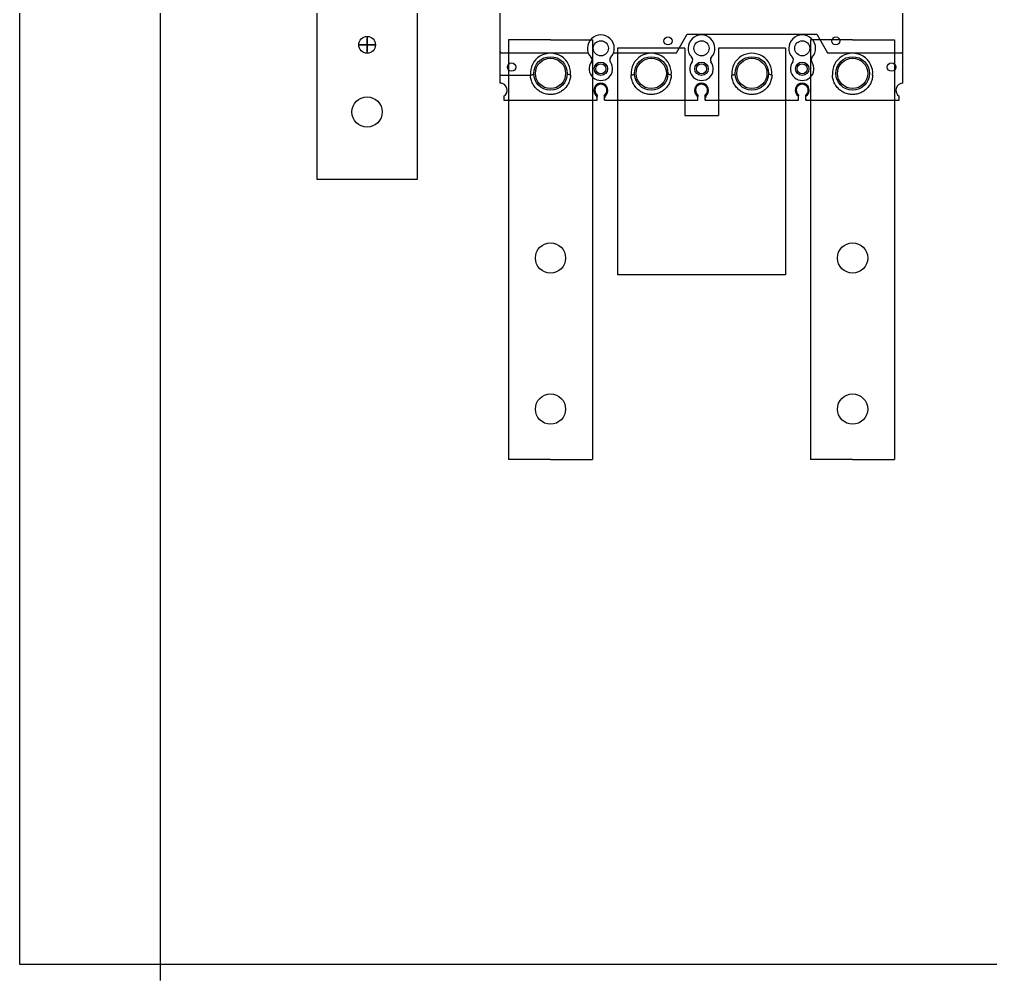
# Model space of a CAD drawing. Header units: feet. Extents: x 1 to 168002, y -59383 to 29717.
# Drawn here: x 108687 to 110581, y -18551 to -16677 of the extents above; entities that cross this region are included whole.
import ezdxf

# ---------------------------------------------------------------- set-up
doc = ezdxf.new("R2010")
doc.units = ezdxf.units.FT
doc.header["$LTSCALE"] = 50
doc.header["$MEASUREMENT"] = 0
doc.layers.get('0').update_dxf_attribs({"linetype": 'CONTINUOUS'})

# ---------------------------------------------------------------- blocks, each defined once
blk = doc.blocks.new('*U68')
for p, q in [((2.5, 0), (-2.5, 0)), ((-2.5, 0), (2.5, 0)), ((0, 2.5), (0, -2)), ((0, -2.5), (0, 2)), ((0, 2), (0, 0))]:
    blk.add_line(p, q)
blk.add_circle((0, 0), 2.5)

msp = doc.modelspace()

# ---------------------------------------------------------------- linework, layer by layer
for p, q in [((108686.6, -14919, 0.1), (108686.6, -18519, 0.1)), ((108961.4, -14919, 0.1), (108961.4, -18551.3, 0.1)), ((109266.5, -15646.4, 0.1), (109266.5, -16988.2, 0.1)), ((109462.9, -16988.2, 0.1), (109462.9, -15842.7, 0.1)), ((109266.5, -16988.2, 0.1), (109462.9, -16988.2, 0.1)), ((108686.6, -18519, 0.1), (112613.9, -18519, 0.1))]:
    msp.add_line(p, q)
at = {"color": 0, "linetype": 'Continuous'}
for p, q in [((109624.2, -16801.1, 0.1), (109624.2, -15964.6, 0.1)), ((110409.7, -16801.1, 0.1), (110409.7, -15964.6, 0.1)), ((109967.8, -16741.6, 0.1), (109988.6, -16705.6, 0.1)), ((109988.6, -16705.6, 0.1), (110241.6, -16705.6, 0.1)), ((110241.6, -16705.6, 0.1), (110262.4, -16741.6, 0.1)), ((109626.2, -16741.6, 0.1), (109795.8, -16741.6, 0.1)), ((109845.3, -16741.6, 0.1), (109967.8, -16741.6, 0.1)), ((110262.4, -16741.6, 0.1), (110407.7, -16741.6, 0.1)), ((109626.2, -16785.4, 0.1), (109683.2, -16785.4, 0.1)), ((109631.4, -16826.6, 0.1), (109631.4, -16834.5, 0.1)), ((109631.4, -16834.5, 0.1), (109813.4, -16834.5, 0.1)), ((109813.4, -16834.5, 0.1), (109813.4, -16826.6, 0.1)), ((109827.8, -16834.5, 0.1), (109827.8, -16826.6, 0.1)), ((109827.8, -16834.5, 0.1), (110009.7, -16834.5, 0.1)), ((110009.7, -16834.5, 0.1), (110009.7, -16826.6, 0.1)), ((110024.1, -16834.5, 0.1), (110024.1, -16826.6, 0.1)), ((110024.1, -16834.5, 0.1), (110206.1, -16834.5, 0.1)), ((110206.1, -16834.5, 0.1), (110206.1, -16826.6, 0.1)), ((110220.5, -16834.5, 0.1), (110220.5, -16826.6, 0.1)), ((110220.5, -16834.5, 0.1), (110402.5, -16834.5, 0.1)), ((110402.5, -16832.5, 0.1), (110402.5, -16826.6, 0.1)), ((110402.5, -16834.5, 0.1), (110402.5, -16833.1, 0.1))]:
    msp.add_line(p, q, dxfattribs=at)
at = {"color": 5}
for p, q in [((109640.6, -16716.7, 0.1), (109640.6, -17534.9, 0.1)), ((109722.4, -16716.7, 0.1), (109640.6, -16716.7, 0.1)), ((109722.4, -16716.7, 0.1), (109804.2, -16716.7, 0.1)), ((109804.2, -16716.7, 0.1), (109804.2, -17534.9, 0.1)), ((109722.4, -17534.9, 0.1), (109640.6, -17534.9, 0.1)), ((109722.4, -17534.9, 0.1), (109804.2, -17534.9, 0.1))]:
    msp.add_line(p, q, dxfattribs=at)
at = {"color": 1}
for p, q in [((110229.7, -16716.7, 0.1), (110229.7, -17534.9, 0.1)), ((110311.5, -16716.7, 0.1), (110229.7, -16716.7, 0.1)), ((110311.5, -16716.7, 0.1), (110393.3, -16716.7, 0.1)), ((110393.3, -16716.7, 0.1), (110393.3, -17534.9, 0.1)), ((109853.3, -16733.1, 0.1), (109853.3, -17174.9, 0.1)), ((109984.2, -16733.1, 0.1), (109853.3, -16733.1, 0.1)), ((109984.2, -16733.1, 0.1), (109984.2, -16864, 0.1)), ((110049.7, -16733.1, 0.1), (110049.7, -16864, 0.1)), ((110180.6, -16733.1, 0.1), (110049.7, -16733.1, 0.1)), ((110180.6, -16733.1, 0.1), (110180.6, -17174.9, 0.1)), ((109984.2, -16864, 0.1), (110049.7, -16864, 0.1)), ((110180.6, -17174.9, 0.1), (109853.3, -17174.9, 0.1)), ((110311.5, -17534.9, 0.1), (110229.7, -17534.9, 0.1)), ((110311.5, -17534.9, 0.1), (110393.3, -17534.9, 0.1))]:
    msp.add_line(p, q, dxfattribs=at)
at = {"color": 0, "linetype": 'Continuous'}
for centre, radius in [((109820.6, -16733.1, 0.1), 14.7), ((109951.5, -16718.7, 0.1), 7.85), ((110016.9, -16733.1, 0.1), 14.7), ((110213.3, -16733.1, 0.1), 14.7), ((110278.8, -16718.7, 0.1), 7.85), ((109646.5, -16769.7, 0.1), 8.18), ((109722.4, -16782.1, 0.1), 32.7), ((109820.6, -16773, 0.1), 13.1), ((109918.8, -16782.1, 0.1), 32.7), ((110016.9, -16773, 0.1), 13.1), ((110115.1, -16782.1, 0.1), 32.7), ((110213.3, -16773, 0.1), 13.1), ((110311.5, -16782.1, 0.1), 32.7), ((110387.4, -16769.7, 0.1), 8.18), ((109820.6, -16773, 0.1), 9.82), ((110016.9, -16773, 0.1), 9.82), ((110213.3, -16773, 0.1), 9.82)]:
    msp.add_circle(centre, radius, dxfattribs=at)
at = {"color": 5}
for centre in [(109722.4, -16782.1, 0.1), (109722.4, -17142.1, 0.1), (109722.4, -17436.7, 0.1)]:
    msp.add_circle(centre, 29.5, dxfattribs=at)
at = {"color": 3}
for centre in [(109918.8, -16782.1, 0.1), (110115.1, -16782.1, 0.1)]:
    msp.add_circle(centre, 29.5, dxfattribs=at)
at = {"lineweight": -3}
for centre in [(110115.1, -16782.1, 0.1), (110311.5, -16782.1, 0.1), (110311.5, -16782.1, 0.1)]:
    msp.add_circle(centre, 29.5, dxfattribs=at)
at = {"color": 1}
for centre in [(110311.5, -16782.1, 0.1), (110311.5, -17142.1, 0.1), (110311.5, -17436.7, 0.1)]:
    msp.add_circle(centre, 29.5, dxfattribs=at)
msp.add_circle((109364.7, -16857.3, 0.1), 29.5)
at = {"color": 0, "linetype": 'Continuous'}
for centre, radius, start, end in [((109820.6, -16733.1, 0.1), 26.2, 316.5384, 223.4616), ((110016.9, -16733.1, 0.1), 26.2, 316.5384, 223.4616), ((110213.3, -16733.1, 0.1), 26.2, 316.5384, 223.4616), ((109626.2, -16739.6, 0.1), 1.96, 180, 270), ((109722.4, -16782.1, 0.1), 39.3, 355.2198, 184.7802), ((109918.8, -16782.1, 0.1), 39.3, 355.2198, 184.7802), ((110115.1, -16782.1, 0.1), 39.3, 355.2198, 184.7802), ((110311.5, -16782.1, 0.1), 39.3, 355.2198, 184.7802), ((110407.7, -16739.6, 0.1), 1.96, 270, 0), ((109820.6, -16773, 0.1), 22.9, 143.7538, 36.2462), ((109796.8, -16755.6, 0.1), 6.55, 323.7538, 43.4616), ((109844.3, -16755.6, 0.1), 6.55, 136.5384, 216.2462), ((110016.9, -16773, 0.1), 22.9, 143.7538, 36.2462), ((109993.2, -16755.6, 0.1), 6.55, 323.7538, 43.4616), ((110040.7, -16755.6, 0.1), 6.55, 136.5384, 216.2462), ((110213.3, -16773, 0.1), 22.9, 143.7538, 36.2462), ((110189.5, -16755.6, 0.1), 6.55, 323.7538, 43.4616), ((110237.1, -16755.6, 0.1), 6.55, 136.5384, 216.2462), ((109626.2, -16799.3, 0.1), 1.96, 180, 262.8192), ((110407.7, -16799.3, 0.1), 1.96, 277.1808, 0), ((109624.2, -16814.9, 0.1), 13.7, 301.5881, 90), ((109820.6, -16814.9, 0.1), 13.7, 301.5881, 238.4119), ((110016.9, -16814.9, 0.1), 13.7, 301.5881, 238.4119), ((110213.3, -16814.9, 0.1), 13.7, 301.5881, 238.4119), ((110409.7, -16814.9, 0.1), 13.7, 90, 238.4119), ((109633.4, -16827.6, 0.1), 1.96, 125.6853, 180), ((109633.4, -16832.5, 0.1), 1.96, 180, 270), ((109811.4, -16832.5, 0.1), 1.96, 270, 0), ((109829.7, -16832.5, 0.1), 1.96, 180, 270), ((110007.8, -16832.5, 0.1), 1.96, 270, 0), ((110026.1, -16832.5, 0.1), 1.96, 180, 270), ((110204.1, -16832.5, 0.1), 1.96, 270, 0), ((110222.5, -16832.5, 0.1), 1.96, 180, 270), ((110400.5, -16832.5, 0.1), 1.96, 270, 0), ((110400.5, -16827.6, 0.1), 1.96, 0, 54.3147)]:
    msp.add_arc(centre, radius, start, end, dxfattribs=at)
at = {"color": 0, "ltscale": 0.5}
for centre, start, end in [((109820.6, -16814.9, 0.1), 60, 240), ((109820.6, -16814.9, 0.1), 300, 60), ((110016.9, -16814.9, 0.1), 60, 240), ((110016.9, -16814.9, 0.1), 300, 60), ((110213.3, -16814.9, 0.1), 60, 240), ((110213.3, -16814.9, 0.1), 300, 60)]:
    msp.add_arc(centre, 11.8, start, end, dxfattribs=at)
at = {"color": 0, "linetype": 'Continuous'}
for points, start_tangent, end_tangent in [([(109624.2, -16785.2, 0.1), (109624.5, -16785.3, 0.1), (109625.2, -16785.4, 0.1), (109626.2, -16785.4, 0.1)], (0, -1), (1, 0)), ([(109722.4, -16823.1, 0.1), (109714.3, -16822.3, 0.1), (109706.3, -16819.7, 0.1), (109698.9, -16815.3, 0.1), (109692.5, -16809.3, 0.1), (109687.7, -16802.2, 0.1), (109684.5, -16794.1, 0.1), (109683.2, -16785.4, 0.1)], (-1, 0.000196), (-0.040357, 0.999185)), ([(109683.3, -16785.4, 0.1), (109685.3, -16784.8, 0.1), (109687.4, -16784.5, 0.1), (109689.7, -16784.2, 0.1)], (0.9926, 0.121428), (0.986896, 0.161361)), ([(109761.6, -16785.4, 0.1), (109760.3, -16794.1, 0.1), (109757.1, -16802.2, 0.1), (109752.2, -16809.4, 0.1), (109745.9, -16815.3, 0.1), (109738.5, -16819.7, 0.1), (109730.5, -16822.3, 0.1), (109722.4, -16823.1, 0.1)], (-0.040333, -0.999186), (-1, 0.000576)), ([(109761.5, -16785.4, 0.1), (109759.5, -16784.8, 0.1), (109757.4, -16784.5, 0.1), (109755.1, -16784.2, 0.1)], (-0.992598, 0.121447), (-0.986892, 0.161381)), ([(109918.8, -16823.1, 0.1), (109910.7, -16822.3, 0.1), (109902.7, -16819.7, 0.1), (109895.2, -16815.3, 0.1), (109888.9, -16809.3, 0.1), (109884, -16802.2, 0.1), (109880.8, -16794.1, 0.1), (109879.5, -16785.4, 0.1)], (-1, 0.000196), (-0.040357, 0.999185)), ([(109879.6, -16785.4, 0.1), (109881.6, -16784.8, 0.1), (109883.8, -16784.5, 0.1), (109886.1, -16784.2, 0.1)], (0.9926, 0.121428), (0.986896, 0.161361)), ([(109958, -16785.4, 0.1), (109956.7, -16794.1, 0.1), (109953.5, -16802.2, 0.1), (109948.6, -16809.4, 0.1), (109942.3, -16815.3, 0.1), (109934.8, -16819.7, 0.1), (109926.8, -16822.3, 0.1), (109918.8, -16823.1, 0.1)], (-0.040333, -0.999186), (-1, 0.000576)), ([(109957.9, -16785.4, 0.1), (109955.9, -16784.8, 0.1), (109953.7, -16784.5, 0.1), (109951.4, -16784.2, 0.1)], (-0.992598, 0.121447), (-0.986892, 0.161381)), ([(110115.1, -16823.1, 0.1), (110107, -16822.3, 0.1), (110099, -16819.7, 0.1), (110091.6, -16815.3, 0.1), (110085.3, -16809.3, 0.1), (110080.4, -16802.2, 0.1), (110077.2, -16794.1, 0.1), (110075.9, -16785.4, 0.1)], (-1, 0.000196), (-0.040357, 0.999185)), ([(110076, -16785.4, 0.1), (110078, -16784.8, 0.1), (110080.2, -16784.5, 0.1), (110082.5, -16784.2, 0.1)], (0.9926, 0.121428), (0.986896, 0.161361)), ([(110154.4, -16785.4, 0.1), (110153, -16794.1, 0.1), (110149.9, -16802.2, 0.1), (110145, -16809.4, 0.1), (110138.6, -16815.3, 0.1), (110131.2, -16819.7, 0.1), (110123.2, -16822.3, 0.1), (110115.1, -16823.1, 0.1)], (-0.040333, -0.999186), (-1, 0.000576)), ([(110154.3, -16785.4, 0.1), (110152.3, -16784.8, 0.1), (110150.1, -16784.5, 0.1), (110147.8, -16784.2, 0.1)], (-0.992598, 0.121447), (-0.986892, 0.161381)), ([(110311.5, -16823.1, 0.1), (110303.4, -16822.3, 0.1), (110295.4, -16819.7, 0.1), (110288, -16815.3, 0.1), (110281.6, -16809.3, 0.1), (110276.8, -16802.2, 0.1), (110273.6, -16794.1, 0.1), (110272.2, -16785.4, 0.1)], (-1, 0.000196), (-0.040357, 0.999185)), ([(110350.7, -16785.4, 0.1), (110349.4, -16794.1, 0.1), (110346.2, -16802.2, 0.1), (110341.3, -16809.4, 0.1), (110335, -16815.3, 0.1), (110327.6, -16819.7, 0.1), (110319.5, -16822.3, 0.1), (110311.5, -16823.1, 0.1)], (-0.040333, -0.999186), (-1, 0.000576)), ([(109813.4, -16826.6, 0.1), (109813.1, -16827.1, 0.1), (109812.4, -16827.6, 0.1), (109811.4, -16828.1, 0.1)], (0, -1), (-0.899501, -0.436919)), ([(109827.8, -16826.6, 0.1), (109828.1, -16827.1, 0.1), (109828.3, -16827.2, 0.1)], (0, -1), (0.780455, -0.625212)), ([(109828.3, -16827.2, 0.1), (109828.8, -16827.6, 0.1), (109829.1, -16827.8, 0.1)], (0.780455, -0.625212), (0.8621, -0.506738)), ([(109829.1, -16827.8, 0.1), (109829.7, -16828.1, 0.1)], (0.8621, -0.506738), (0.899507, -0.436906)), ([(110009.7, -16826.6, 0.1), (110009.4, -16827.1, 0.1), (110008.7, -16827.6, 0.1), (110007.8, -16828.1, 0.1)], (0, -1), (-0.899501, -0.436919)), ([(110024.1, -16826.6, 0.1), (110024.4, -16827.1, 0.1), (110025.2, -16827.6, 0.1), (110026.1, -16828.1, 0.1)], (0, -1), (0.899516, -0.436888))]:
    msp.add_spline(points, degree=3, dxfattribs=dict(at, start_tangent=start_tangent, end_tangent=end_tangent))

# ---------------------------------------------------------------- block references
at = {"color": 0, "linetype": 'ByBlock', "lineweight": -2, "xscale": 6.545454545454545, "yscale": 6.545454545454545, "zscale": 6.545454545454545}
msp.add_blockref('*U68', (109364.7, -16726.4, 0.1), dxfattribs=at)

doc.saveas('drawing.dxf')
